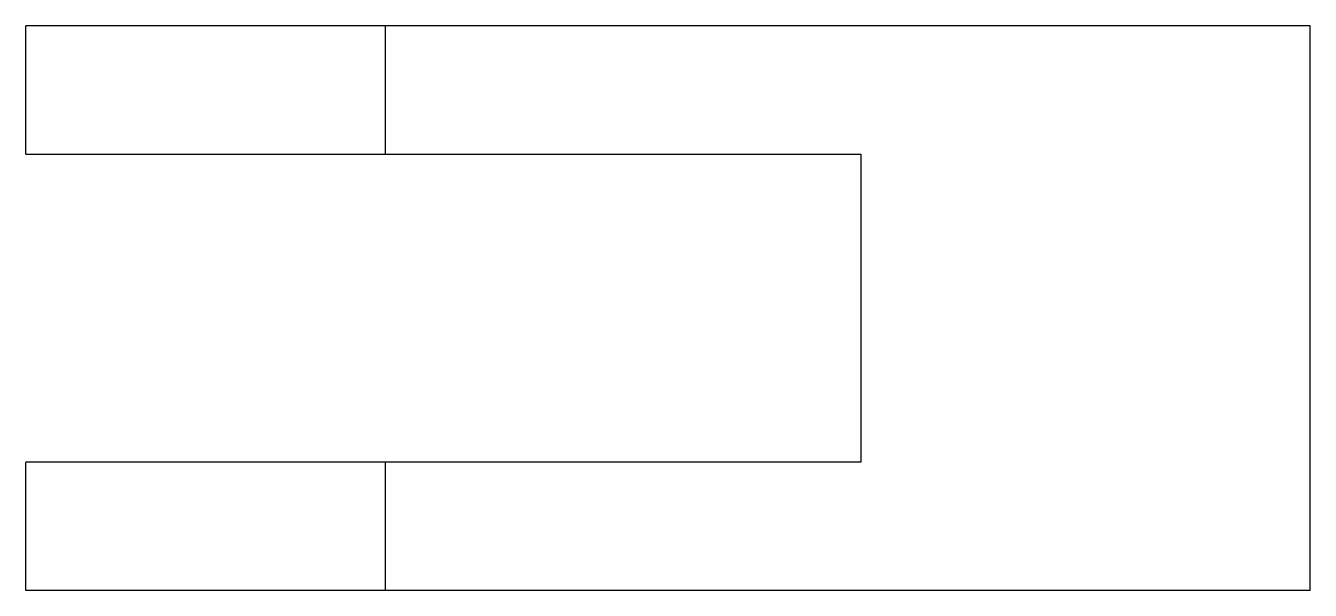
# Model space of a CAD drawing. Header units: metres. Extents: x -12.5 to 37.5, y -22 to 0.
import ezdxf

# ---------------------------------------------------------------- set-up
doc = ezdxf.new("R2010")
doc.units = ezdxf.units.M

msp = doc.modelspace()

# ---------------------------------------------------------------- linework, layer by layer
for points in [[(-12.5, -5), (-12.5, -4.9), (-12.5, -4.8), (-12.5, -4.7), (-12.5, -4.6), (-12.5, -4.5), (-12.5, -4.4), (-12.5, -4.3), (-12.5, -4.2), (-12.5, -4.1), (-12.5, -4), (-12.5, -3.9), (-12.5, -3.8), (-12.5, -3.7), (-12.5, -3.6), (-12.5, -3.5), (-12.5, -3.4), (-12.5, -3.3), (-12.5, -3.2), (-12.5, -3.1), (-12.5, -3), (-12.5, -2.9), (-12.5, -2.8), (-12.5, -2.7), (-12.5, -2.6), (-12.5, -2.5), (-12.5, -2.4), (-12.5, -2.3), (-12.5, -2.2), (-12.5, -2.1), (-12.5, -2), (-12.5, -1.9), (-12.5, -1.8), (-12.5, -1.7), (-12.5, -1.6), (-12.5, -1.5), (-12.5, -1.4), (-12.5, -1.3), (-12.5, -1.2), (-12.5, -1.1), (-12.5, -1), (-12.5, -0.9), (-12.5, -0.8), (-12.5, -0.7), (-12.5, -0.6), (-12.5, -0.5), (-12.5, -0.4), (-12.5, -0.3), (-12.5, -0.2), (-12.5, -0.1), (-12.5, 0)], [(1.5, 0), (1.451, 0), (1.402, 0), (1.353, 0), (1.262, 0), (1.117, 0), (0.972, 0), (0.827, 0), (0.607, 0), (0.373, 0), (0.14, 0), (-0.116, 0), (-0.426, 0), (-0.737, 0), (-1.047, 0), (-1.401, 0), (-1.773, 0), (-2.144, 0), (-2.522, 0), (-2.936, 0), (-3.351, 0), (-3.765, 0), (-4.192, 0), (-4.628, 0), (-5.064, 0), (-5.5, 0), (-5.936, 0), (-6.372, 0), (-6.808, 0), (-7.235, 0), (-7.649, 0), (-8.064, 0), (-8.478, 0), (-8.856, 0), (-9.227, 0), (-9.599, 0), (-9.953, 0), (-10.263, 0), (-10.574, 0), (-10.884, 0), (-11.14, 0), (-11.373, 0), (-11.607, 0), (-11.827, 0), (-11.972, 0), (-12.117, 0), (-12.262, 0), (-12.353, 0), (-12.402, 0), (-12.451, 0), (-12.5, 0)], [(1.5, -5), (1.5, -4.9), (1.5, -4.8), (1.5, -4.7), (1.5, -4.6), (1.5, -4.5), (1.5, -4.4), (1.5, -4.3), (1.5, -4.2), (1.5, -4.1), (1.5, -4), (1.5, -3.9), (1.5, -3.8), (1.5, -3.7), (1.5, -3.6), (1.5, -3.5), (1.5, -3.4), (1.5, -3.3), (1.5, -3.2), (1.5, -3.1), (1.5, -3), (1.5, -2.9), (1.5, -2.8), (1.5, -2.7), (1.5, -2.6), (1.5, -2.5), (1.5, -2.4), (1.5, -2.3), (1.5, -2.2), (1.5, -2.1), (1.5, -2), (1.5, -1.9), (1.5, -1.8), (1.5, -1.7), (1.5, -1.6), (1.5, -1.5), (1.5, -1.4), (1.5, -1.3), (1.5, -1.2), (1.5, -1.1), (1.5, -1), (1.5, -0.9), (1.5, -0.8), (1.5, -0.7), (1.5, -0.6), (1.5, -0.5), (1.5, -0.4), (1.5, -0.3), (1.5, -0.2), (1.5, -0.1), (1.5, 0)], [(37.5, 0), (36.78, 0), (36.06, 0), (35.34, 0), (34.62, 0), (33.9, 0), (33.18, 0), (32.46, 0), (31.74, 0), (31.02, 0), (30.3, 0), (29.58, 0), (28.86, 0), (28.14, 0), (27.42, 0), (26.7, 0), (25.98, 0), (25.26, 0), (24.54, 0), (23.82, 0), (23.1, 0), (22.38, 0), (21.66, 0), (20.94, 0), (20.22, 0), (19.5, 0), (18.78, 0), (18.06, 0), (17.34, 0), (16.62, 0), (15.9, 0), (15.18, 0), (14.46, 0), (13.74, 0), (13.02, 0), (12.3, 0), (11.58, 0), (10.86, 0), (10.14, 0), (9.42, 0), (8.7, 0), (7.98, 0), (7.26, 0), (6.54, 0), (5.82, 0), (5.1, 0), (4.38, 0), (3.66, 0), (2.94, 0), (2.22, 0), (1.5, 0)], [(37.5, -22), (37.5, -21.56), (37.5, -21.12), (37.5, -20.68), (37.5, -20.24), (37.5, -19.8), (37.5, -19.36), (37.5, -18.92), (37.5, -18.48), (37.5, -18.04), (37.5, -17.6), (37.5, -17.16), (37.5, -16.72), (37.5, -16.28), (37.5, -15.84), (37.5, -15.4), (37.5, -14.96), (37.5, -14.52), (37.5, -14.08), (37.5, -13.64), (37.5, -13.2), (37.5, -12.76), (37.5, -12.32), (37.5, -11.88), (37.5, -11.44), (37.5, -11), (37.5, -10.56), (37.5, -10.12), (37.5, -9.68), (37.5, -9.24), (37.5, -8.8), (37.5, -8.36), (37.5, -7.92), (37.5, -7.48), (37.5, -7.04), (37.5, -6.6), (37.5, -6.16), (37.5, -5.72), (37.5, -5.28), (37.5, -4.84), (37.5, -4.4), (37.5, -3.96), (37.5, -3.52), (37.5, -3.08), (37.5, -2.64), (37.5, -2.2), (37.5, -1.76), (37.5, -1.32), (37.5, -0.88), (37.5, -0.44), (37.5, 0)], [(-12.5, -5), (-12.451, -5), (-12.402, -5), (-12.353, -5), (-12.262, -5), (-12.117, -5), (-11.972, -5), (-11.827, -5), (-11.607, -5), (-11.373, -5), (-11.14, -5), (-10.884, -5), (-10.574, -5), (-10.263, -5), (-9.953, -5), (-9.599, -5), (-9.227, -5), (-8.856, -5), (-8.478, -5), (-8.064, -5), (-7.649, -5), (-7.235, -5), (-6.808, -5), (-6.372, -5), (-5.936, -5), (-5.5, -5), (-5.064, -5), (-4.628, -5), (-4.192, -5), (-3.765, -5), (-3.351, -5), (-2.936, -5), (-2.522, -5), (-2.144, -5), (-1.773, -5), (-1.401, -5), (-1.047, -5), (-0.737, -5), (-0.426, -5), (-0.116, -5), (0.14, -5), (0.373, -5), (0.607, -5), (0.827, -5), (0.972, -5), (1.117, -5), (1.262, -5), (1.353, -5), (1.402, -5), (1.451, -5), (1.5, -5)], [(20, -5), (20, -5.24), (20, -5.48), (20, -5.72), (20, -5.96), (20, -6.2), (20, -6.44), (20, -6.68), (20, -6.92), (20, -7.16), (20, -7.4), (20, -7.64), (20, -7.88), (20, -8.12), (20, -8.36), (20, -8.6), (20, -8.84), (20, -9.08), (20, -9.32), (20, -9.56), (20, -9.8), (20, -10.04), (20, -10.28), (20, -10.52), (20, -10.76), (20, -11), (20, -11.24), (20, -11.48), (20, -11.72), (20, -11.96), (20, -12.2), (20, -12.44), (20, -12.68), (20, -12.92), (20, -13.16), (20, -13.4), (20, -13.64), (20, -13.88), (20, -14.12), (20, -14.36), (20, -14.6), (20, -14.84), (20, -15.08), (20, -15.32), (20, -15.56), (20, -15.8), (20, -16.04), (20, -16.28), (20, -16.52), (20, -16.76), (20, -17)], [(1.5, -5), (1.87, -5), (2.24, -5), (2.61, -5), (2.98, -5), (3.35, -5), (3.72, -5), (4.09, -5), (4.46, -5), (4.83, -5), (5.2, -5), (5.57, -5), (5.94, -5), (6.31, -5), (6.68, -5), (7.05, -5), (7.42, -5), (7.79, -5), (8.16, -5), (8.53, -5), (8.9, -5), (9.27, -5), (9.64, -5), (10.01, -5), (10.38, -5), (10.75, -5), (11.12, -5), (11.49, -5), (11.86, -5), (12.23, -5), (12.6, -5), (12.97, -5), (13.34, -5), (13.71, -5), (14.08, -5), (14.45, -5), (14.82, -5), (15.19, -5), (15.56, -5), (15.93, -5), (16.3, -5), (16.67, -5), (17.04, -5), (17.41, -5), (17.78, -5), (18.15, -5), (18.52, -5), (18.89, -5), (19.26, -5), (19.63, -5), (20, -5)], [(1.5, -17), (1.451, -17), (1.402, -17), (1.353, -17), (1.262, -17), (1.117, -17), (0.972, -17), (0.827, -17), (0.607, -17), (0.373, -17), (0.14, -17), (-0.116, -17), (-0.426, -17), (-0.737, -17), (-1.047, -17), (-1.401, -17), (-1.773, -17), (-2.144, -17), (-2.522, -17), (-2.936, -17), (-3.351, -17), (-3.765, -17), (-4.192, -17), (-4.628, -17), (-5.064, -17), (-5.5, -17), (-5.936, -17), (-6.372, -17), (-6.808, -17), (-7.235, -17), (-7.649, -17), (-8.064, -17), (-8.478, -17), (-8.856, -17), (-9.227, -17), (-9.599, -17), (-9.953, -17), (-10.263, -17), (-10.574, -17), (-10.884, -17), (-11.14, -17), (-11.373, -17), (-11.607, -17), (-11.827, -17), (-11.972, -17), (-12.117, -17), (-12.262, -17), (-12.353, -17), (-12.402, -17), (-12.451, -17), (-12.5, -17)], [(-12.5, -22), (-12.5, -21.9), (-12.5, -21.8), (-12.5, -21.7), (-12.5, -21.6), (-12.5, -21.5), (-12.5, -21.4), (-12.5, -21.3), (-12.5, -21.2), (-12.5, -21.1), (-12.5, -21), (-12.5, -20.9), (-12.5, -20.8), (-12.5, -20.7), (-12.5, -20.6), (-12.5, -20.5), (-12.5, -20.4), (-12.5, -20.3), (-12.5, -20.2), (-12.5, -20.1), (-12.5, -20), (-12.5, -19.9), (-12.5, -19.8), (-12.5, -19.7), (-12.5, -19.6), (-12.5, -19.5), (-12.5, -19.4), (-12.5, -19.3), (-12.5, -19.2), (-12.5, -19.1), (-12.5, -19), (-12.5, -18.9), (-12.5, -18.8), (-12.5, -18.7), (-12.5, -18.6), (-12.5, -18.5), (-12.5, -18.4), (-12.5, -18.3), (-12.5, -18.2), (-12.5, -18.1), (-12.5, -18), (-12.5, -17.9), (-12.5, -17.8), (-12.5, -17.7), (-12.5, -17.6), (-12.5, -17.5), (-12.5, -17.4), (-12.5, -17.3), (-12.5, -17.2), (-12.5, -17.1), (-12.5, -17)], [(20, -17), (19.63, -17), (19.26, -17), (18.89, -17), (18.52, -17), (18.15, -17), (17.78, -17), (17.41, -17), (17.04, -17), (16.67, -17), (16.3, -17), (15.93, -17), (15.56, -17), (15.19, -17), (14.82, -17), (14.45, -17), (14.08, -17), (13.71, -17), (13.34, -17), (12.97, -17), (12.6, -17), (12.23, -17), (11.86, -17), (11.49, -17), (11.12, -17), (10.75, -17), (10.38, -17), (10.01, -17), (9.64, -17), (9.27, -17), (8.9, -17), (8.53, -17), (8.16, -17), (7.79, -17), (7.42, -17), (7.05, -17), (6.68, -17), (6.31, -17), (5.94, -17), (5.57, -17), (5.2, -17), (4.83, -17), (4.46, -17), (4.09, -17), (3.72, -17), (3.35, -17), (2.98, -17), (2.61, -17), (2.24, -17), (1.87, -17), (1.5, -17)], [(1.5, -22), (1.5, -21.9), (1.5, -21.8), (1.5, -21.7), (1.5, -21.6), (1.5, -21.5), (1.5, -21.4), (1.5, -21.3), (1.5, -21.2), (1.5, -21.1), (1.5, -21), (1.5, -20.9), (1.5, -20.8), (1.5, -20.7), (1.5, -20.6), (1.5, -20.5), (1.5, -20.4), (1.5, -20.3), (1.5, -20.2), (1.5, -20.1), (1.5, -20), (1.5, -19.9), (1.5, -19.8), (1.5, -19.7), (1.5, -19.6), (1.5, -19.5), (1.5, -19.4), (1.5, -19.3), (1.5, -19.2), (1.5, -19.1), (1.5, -19), (1.5, -18.9), (1.5, -18.8), (1.5, -18.7), (1.5, -18.6), (1.5, -18.5), (1.5, -18.4), (1.5, -18.3), (1.5, -18.2), (1.5, -18.1), (1.5, -18), (1.5, -17.9), (1.5, -17.8), (1.5, -17.7), (1.5, -17.6), (1.5, -17.5), (1.5, -17.4), (1.5, -17.3), (1.5, -17.2), (1.5, -17.1), (1.5, -17)], [(1.5, -22), (1.451, -22), (1.402, -22), (1.353, -22), (1.262, -22), (1.117, -22), (0.972, -22), (0.827, -22), (0.607, -22), (0.373, -22), (0.14, -22), (-0.116, -22), (-0.426, -22), (-0.737, -22), (-1.047, -22), (-1.401, -22), (-1.773, -22), (-2.144, -22), (-2.522, -22), (-2.936, -22), (-3.351, -22), (-3.765, -22), (-4.192, -22), (-4.628, -22), (-5.064, -22), (-5.5, -22), (-5.936, -22), (-6.372, -22), (-6.808, -22), (-7.235, -22), (-7.649, -22), (-8.064, -22), (-8.478, -22), (-8.856, -22), (-9.227, -22), (-9.599, -22), (-9.953, -22), (-10.263, -22), (-10.574, -22), (-10.884, -22), (-11.14, -22), (-11.373, -22), (-11.607, -22), (-11.827, -22), (-11.972, -22), (-12.117, -22), (-12.262, -22), (-12.353, -22), (-12.402, -22), (-12.451, -22), (-12.5, -22)], [(37.5, -22), (36.78, -22), (36.06, -22), (35.34, -22), (34.62, -22), (33.9, -22), (33.18, -22), (32.46, -22), (31.74, -22), (31.02, -22), (30.3, -22), (29.58, -22), (28.86, -22), (28.14, -22), (27.42, -22), (26.7, -22), (25.98, -22), (25.26, -22), (24.54, -22), (23.82, -22), (23.1, -22), (22.38, -22), (21.66, -22), (20.94, -22), (20.22, -22), (19.5, -22), (18.78, -22), (18.06, -22), (17.34, -22), (16.62, -22), (15.9, -22), (15.18, -22), (14.46, -22), (13.74, -22), (13.02, -22), (12.3, -22), (11.58, -22), (10.86, -22), (10.14, -22), (9.42, -22), (8.7, -22), (7.98, -22), (7.26, -22), (6.54, -22), (5.82, -22), (5.1, -22), (4.38, -22), (3.66, -22), (2.94, -22), (2.22, -22), (1.5, -22)]]:
    msp.add_lwpolyline(points)

doc.saveas('drawing.dxf')
